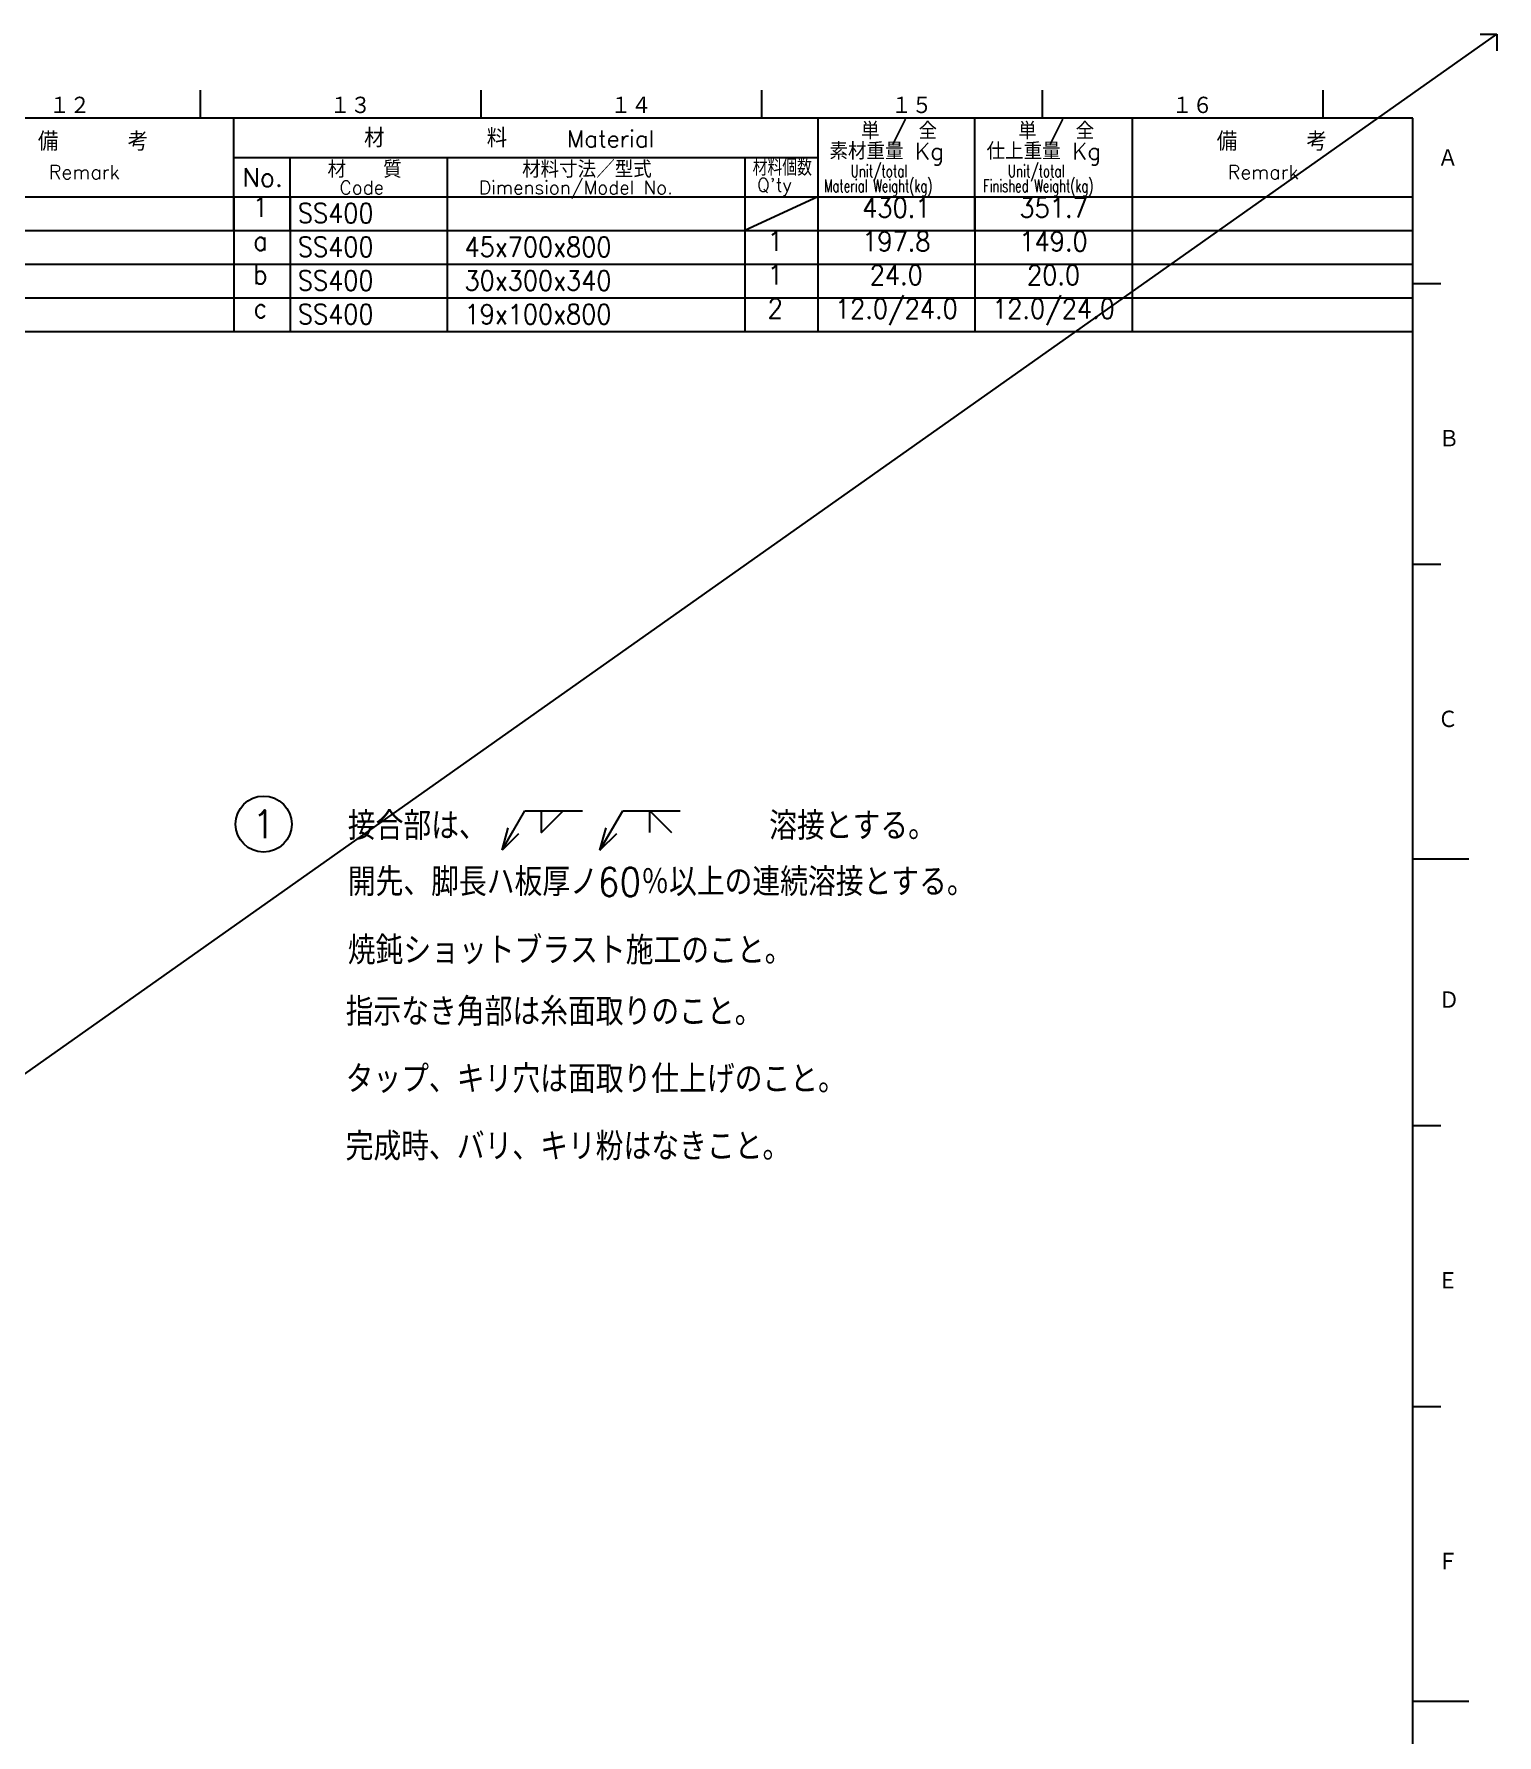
# Model space of a CAD drawing. Extents: x 0 to 4205, y 0 to 5940.
# Drawn here: x 2902 to 4205, y 4425 to 5940 of the extents above; entities that cross this region are included whole.
import ezdxf
from ezdxf.enums import TextEntityAlignment as Align

# ---------------------------------------------------------------- set-up
doc = ezdxf.new("R2010")
doc.units = 0
doc.header["$LTSCALE"] = 5
doc.layers.get('0').update_dxf_attribs({"linetype": 'CONTINUOUS'})
for name, color, linetype in [('2', 5, 'CONTINUOUS'), ('5', 3, 'CONTINUOUS'), ('6', 52, 'CONTINUOUS'), ('8', 1, 'CONTINUOUS'), ('RAHM2', 1, 'CONTINUOUS'), ('RAHM3', 52, 'CONTINUOUS')]:
    doc.layers.add(name, color=color, linetype=linetype)
doc.styles.add('DIMENSION', font='monotxt.shx', dxfattribs={"bigfont": 'bigfont.shx'})
doc.styles.get("Standard").update_dxf_attribs({"font": 'romans.shx', "width": 0.8, "bigfont": 'extfont.shx'})
doc.dimstyles.new('GEN-ISO', dxfattribs={"dimscale": 5, "dimtxt": 4, "dimasz": 2.5, "dimexe": 2, "dimexo": 1, "dimgap": 1, "dimtad": 3, "dimdec": 3, "dimrnd": 0.001, "dimdsep": 46, "dimtxsty": 'Standard', "dimblk": 'OPEN30', "dimcen": 0, "dimclrt": 52, "dimadec": 0, "dimazin": 0, "dimtp": 0.1, "dimtm": 0.1, "dimtfac": 0.6, "dimtdec": 3, "dimtmove": 2, "dimatfit": 3, "dimldrblk": 'OPEN30', "dimfxl": 1, "dimarcsym": 0})

# ---------------------------------------------------------------- blocks, each defined once
blk = doc.blocks.new('1A1ﾌﾞﾋﾝ')
at = {"layer": 'RAHM2', "color": 5, "linetype": 'Continuous'}
for p, q in [((838, 594), (841, 594)), ((841, 594), (841, 591)), ((610, 584), (610, 579)), ((660, 584), (660, 579)), ((710, 584), (710, 579)), ((760, 584), (760, 579)), ((810, 584), (810, 579)), ((826, 579), (25, 579)), ((826, 15), (826, 579)), ((831, 549.5), (826, 549.5)), ((831, 499.5), (826, 499.5)), ((836, 447), (826, 447)), ((831, 399.5), (826, 399.5)), ((831, 349.5), (826, 349.5)), ((836, 297), (826, 297))]:
    blk.add_line(p, q, dxfattribs=at)
at = {"layer": 'RAHM2', "color": 7, "linetype": 'Continuous'}
for p, q in [((616, 559), (616, 579)), ((720, 579), (720, 559)), ((748, 559), (748, 579)), ((776, 579), (776, 559)), ((616, 572), (720, 572)), ((626, 559), (626, 572)), ((654, 572), (654, 559)), ((707, 572), (707, 559)), ((616, 565), (826, 565)), ((616, 559), (826, 559))]:
    blk.add_line(p, q, dxfattribs=at)
at = {"layer": 'RAHM2', "color": 5, "linetype": 'Continuous'}
for s, height, p in [('１２', 3.311, (583.1, 579.6)), ('１３', 3.311, (633.1, 579.6)), ('１４', 3.311, (683.1, 579.6)), ('１５', 3.311, (733.1, 579.6)), ('１６', 3.311, (783.1, 579.6)), ('Ａ', 3.31, (830.43, 570.24)), ('Ｂ', 3.31, (830.65, 520.24)), ('Ｃ', 3.31, (830.43, 470.24)), ('Ｄ', 3.31, (830.65, 420.24)), ('Ｅ', 3.31, (830.43, 370.24)), ('Ｆ', 3.31, (830.43, 320.24))]:
    blk.add_text(s, height=height, dxfattribs=at).set_placement(p)
at = {"layer": 'RAHM2', "color": 7, "linetype": 'Continuous'}
for s, height, p in [('単 / 全', 3, (727.71, 575.26)), ('単 / 全', 3, (755.71, 575.26)), ('材\u3000\u3000\u3000\u3000\u3000料', 3.311, (639.18, 573.82)), ('Material', 3, (675.34, 573.82)), ('備     考', 3.311, (791.08, 573.21)), ('素材重量 Kg', 3, (722.08, 571.63)), ('仕上重量 Kg', 3, (750.08, 571.63)), ('No.', 3.311, (617.5, 566.82)), ('材\u3000\u3000質', 3, (632.68, 568.39)), ('材料寸法／型式', 3, (667.33, 568.39)), ('Remark', 2.5, (793.03, 568.16)), ('Code', 2.4, (634.82, 565.45)), ('Dimension/Model No.', 2.4, (659.65, 565.45)), ("Q'ty", 2.4, (709.19, 565.93))]:
    blk.add_text(s, height=height, dxfattribs=at).set_placement(p)
for s, height, width, p in [('材料個数', 3, 0.8, (708.41, 568.75)), ('Unit/total', 2.2, 0.7, (725.86, 568.49)), ('Unit/total', 2.2, 0.7, (753.86, 568.49)), ('Material Weight(kg)', 2.2, 0.68, (721.1, 565.86)), ('Finished Weight(kg)', 2.2, 0.68, (749.46, 565.86))]:
    blk.add_text(s, height=height, dxfattribs=dict(at, width=width)).set_placement(p)
at = {"layer": 'RAHM2', "color": 5, "linetype": 'Continuous', "width": 0.7}
for tag, p in [('HEADER3', (35, 566.01)), ('HEADER4', (54.75, 566)), ('HEADER15', (74.49, 566)), ('HEADER16', (94.43, 566))]:
    blk.add_attdef(tag, text='', height=6, dxfattribs=at).set_placement(p, align=Align.MIDDLE)
at = {"layer": 'RAHM2', "color": 7, "linetype": 'Continuous'}
blk.add_attdef('HEADER5', text='', height=2.5, dxfattribs=at).set_placement((63.69, 559.1), align=Align.BOTTOM_RIGHT)
for tag, height, width, p in [('HEADER25', 3.2, 0.63, (46.91, 45.38)), ('HEADER23', 3.33, 0.8, (71.4, 45.2)), ('HEADER24', 3.5, 0.8, (92.57, 45.22)), ('HEADER1', 5, 0.9, (775.12, 45.15)), ('HEADER7', 5, 0.8, (590.38, 40.8)), ('GEN-TITLE-SCA', 4, 0.85, (677.79, 40.85)), ('HEADER22', 3.2, 0.63, (46.91, 38.38)), ('HEADER20', 3.33, 0.8, (71.4, 38.2)), ('HEADER21', 3.5, 0.8, (92.57, 38.22)), ('HEADER2', 6, 0.9, (774.89, 36.68)), ('HEADER19', 3.2, 0.63, (46.91, 31.38)), ('HEADER17', 3.33, 0.8, (71.4, 31.2)), ('HEADER18', 3.5, 0.8, (92.57, 31.22)), ('HEADER11', 3.2, 0.63, (46.91, 24.38)), ('HEADER9', 3.33, 0.8, (71.4, 24.2)), ('HEADER10', 3.5, 0.8, (92.57, 24.22)), ('HEADER14', 3.31, 0.8, (542.54, 17.82))]:
    blk.add_attdef(tag, text='', height=height, dxfattribs=dict(at, width=width)).set_placement(p, align=Align.MIDDLE)
at = {"layer": 'RAHM2', "color": 7, "linetype": 'Continuous', "width": 0.8}
blk.add_attdef('GEN-TITLE-DAT', text='', height=3.5, dxfattribs=at).set_placement((691.35, 39.1), align=Align.BOTTOM_LEFT)
at = {"layer": 'RAHM2', "color": 5, "linetype": 'Continuous'}
blk.add_attdef('HEADER6', text='', height=5.8, dxfattribs=at).set_placement((623.09, 17.9), align=Align.BOTTOM_RIGHT)
at = {"layer": 'RAHM2', "color": 5, "linetype": 'Continuous', "style": 'DIMENSION', "width": 1.2}
for tag, p in [('HEADER13', (629.56, 16.75)), ('HEADER12', (663.26, 16.72)), ('GEN-TITLE-DWG', (732.79, 16.74))]:
    blk.add_attdef(tag, text='', height=7.02, dxfattribs=at).set_placement(p, align=Align.BOTTOM_LEFT)
at = {"layer": 'RAHM2', "color": 5, "linetype": 'Continuous', "style": 'DIMENSION'}
blk.add_attdef('HEADER8', text='', height=7.02, dxfattribs=at).set_placement((824.55, 16.71), align=Align.BOTTOM_RIGHT)
blk = doc.blocks.new('_Open30')
at = {"color": 0, "linetype": 'ByBlock', "lineweight": -2}
for p, q in [((-1, 0.268), (0, 0)), ((0, 0), (-1, -0.268)), ((0, 0), (-1, 0))]:
    blk.add_line(p, q, dxfattribs=at)
blk = doc.blocks.new('STDBUHIN')
at = {"color": 7}
for p, q in [((0, 0), (0, -6)), ((10, 0), (10, -6)), ((38, 0), (38, -6)), ((91, 0), (91, -6)), ((104, 0), (104, -6)), ((132, 0), (132, -6)), ((160, 0), (160, -6)), ((0, -6), (210, -6))]:
    blk.add_line(p, q, dxfattribs=at)
at = {"layer": 'RAHM3', "color": 7, "width": 0.9}
for tag, p in [('1GENST', (4.710911, -4.609434)), ('4GENST', (96.434633, -4.658422)), ('5GENST', (118, -4.729)), ('6GENST', (146, -4.729))]:
    blk.add_attdef(tag, text='', height=3.5, dxfattribs=at).set_placement(p, align=Align.BOTTOM_CENTER)
at = {"layer": 'RAHM3', "color": 7}
for tag, p, width in [('2GENST', (11.373533, -4.658422), 0.8), ('3GENST', (41.070972, -4.658422), 0.8), ('7GENST', (162.759538, -4.671383), 0.9)]:
    blk.add_attdef(tag, p, '', height=3.5, dxfattribs=dict(at, width=width))
blk = doc.blocks.new('GENBALLOON1')
blk.add_circle((0, 0), 5)
at = {"flags": 1}
blk.add_attdef('GEN_PARENT', text='', height=2.5, dxfattribs=at).set_placement((0, 0), align=Align.MIDDLE)
blk.add_attdef('REF_NO', text='', height=3.5).set_placement((0, 0), align=Align.MIDDLE)
at = {"color": 7, "flags": 1}
for tag, p in [('5GENINF', (6.43, 0.96)), ('6GENINF', (6.43, 0.63)), ('7GENINF', (6.43, 0.3)), ('8GENINF', (6.43, -0.04)), ('9GENINF', (6.43, -0.37)), ('3GENINF', (6.43, -2.34)), ('4GENINF', (6.43, -2.67)), ('10GENINF', (6.43, -0.7)), ('11GENINF', (6.43, -1)), ('12GENINF', (6.43, -1.34)), ('13GENINF', (6.43, -1.67)), ('14GENINF', (6.43, -2)), ('15GENINF', (6.43, -3)), ('20GENINF', (6.43, -4.7)), ('21GENINF', (6.43, -5.04)), ('22GENINF', (6.43, -5.37)), ('16GENINF', (6.43, -3.34)), ('17GENINF', (6.43, -3.7)), ('18GENINF', (6.43, -4.04)), ('19GENINF', (6.43, -4.37))]:
    blk.add_attdef(tag, p, '', height=0.2, dxfattribs=at)

msp = doc.modelspace()

# ---------------------------------------------------------------- linework, layer by layer
msp.add_line((3600.0002, 5795), (3535.0002, 5765))
at = {"layer": '6'}
for p, q in [((3450.5186, 5248.1484), (3469.7186, 5228.9484)), ((3450.5186, 5228.9484), (3450.5186, 5248.1484))]:
    msp.add_line(p, q, dxfattribs=at)
msp.add_lwpolyline([(3353.9404, 5248.1484), (3373.1404, 5248.1484), (3353.9404, 5228.9484)], close=True, dxfattribs=at)
at = {"layer": '8'}
msp.add_line((0, 2970), (4205, 5940), dxfattribs=at)
at = {"layer": 'RAHM2', "color": 7, "linetype": 'Continuous'}
for p, q in [((2030.0005, 5795), (3080.0002, 5795)), ((2030.0005, 5705), (3080.0002, 5705))]:
    msp.add_line(p, q, dxfattribs=at)

# ---------------------------------------------------------------- block references
at = {"layer": '2', "xscale": 5, "yscale": 5, "zscale": 5}
msp.add_blockref('1A1ﾌﾞﾋﾝ', (0, 2970), dxfattribs=at)
at = {"layer": '5'}
ref = msp.add_blockref('GENBALLOON1', (3106.4458, 5236.3427), dxfattribs=dict(at, xscale=5, yscale=5, zscale=5))
ref.add_attrib('REF_NO', '1', dxfattribs={"color": 7, "height": 25, "width": 0.9}).set_placement((3106.4458, 5236.3427), align=Align.MIDDLE_CENTER)
at = {"layer": 'RAHM2'}
ref = msp.add_blockref('STDBUHIN', (2030.0005, 5795), dxfattribs=dict(at, xscale=5, yscale=5, zscale=5))
ref.add_attrib('1GENST', 'd', dxfattribs={"layer": 'RAHM3', "color": 7, "height": 17.5, "width": 0.9}).set_placement((2053.555, 5771.9528), align=Align.BOTTOM_CENTER)
ref.add_attrib('2GENST', 'SS400', (2086.8681, 5771.7079), dxfattribs={"layer": 'RAHM3', "color": 7, "height": 17.5, "width": 0.9})
ref.add_attrib('3GENST', '19x100x500', (2235.3553, 5771.7079), dxfattribs={"layer": 'RAHM3', "color": 7, "height": 17.5, "width": 0.9})
ref.add_attrib('4GENST', '2', dxfattribs={"layer": 'RAHM3', "color": 7, "height": 17.5, "width": 0.9}).set_placement((2512.1736, 5771.7079), align=Align.BOTTOM_CENTER)
ref.add_attrib('5GENST', '7.5/15.0', dxfattribs={"layer": 'RAHM3', "color": 7, "height": 17.5, "width": 0.9}).set_placement((2620.0005, 5771.355), align=Align.BOTTOM_CENTER)
ref.add_attrib('6GENST', '7.5/15.0', dxfattribs={"layer": 'RAHM3', "color": 7, "height": 17.5, "width": 0.9}).set_placement((2760.0005, 5771.355), align=Align.BOTTOM_CENTER)
ref = msp.add_blockref('STDBUHIN', (3080.0002, 5795), dxfattribs=dict(at, xscale=5, yscale=5, zscale=5))
ref.add_attrib('1GENST', '1', dxfattribs={"layer": 'RAHM3', "color": 7, "height": 17.5, "width": 0.9}).set_placement((3103.5548, 5771.9528), align=Align.BOTTOM_CENTER)
ref.add_attrib('2GENST', 'SS400', (3136.8679, 5771.7079), dxfattribs={"layer": 'RAHM3', "color": 7, "height": 17.5, "width": 0.9})
ref.add_attrib('5GENST', '430.1', dxfattribs={"layer": 'RAHM3', "color": 7, "height": 17.5, "width": 0.9}).set_placement((3670.0002, 5771.355), align=Align.BOTTOM_CENTER)
ref.add_attrib('6GENST', '351.7', dxfattribs={"layer": 'RAHM3', "color": 7, "height": 17.5, "width": 0.9}).set_placement((3810.0002, 5771.355), align=Align.BOTTOM_CENTER)
ref = msp.add_blockref('STDBUHIN', (2030.0005, 5765), dxfattribs=dict(at, xscale=5, yscale=5, zscale=5))
ref.add_attrib('1GENST', 'e', dxfattribs={"layer": 'RAHM3', "color": 7, "height": 17.5, "width": 0.9}).set_placement((2053.555, 5741.9528), align=Align.BOTTOM_CENTER)
ref.add_attrib('2GENST', 'SS400', (2086.8681, 5741.7079), dxfattribs={"layer": 'RAHM3', "color": 7, "height": 17.5, "width": 0.9})
ref.add_attrib('3GENST', '19x90x140', (2235.3553, 5741.7079), dxfattribs={"layer": 'RAHM3', "color": 7, "height": 17.5, "width": 0.9})
ref.add_attrib('4GENST', '4', dxfattribs={"layer": 'RAHM3', "color": 7, "height": 17.5, "width": 0.9}).set_placement((2512.1736, 5741.7079), align=Align.BOTTOM_CENTER)
ref.add_attrib('5GENST', '1.9/7.6', dxfattribs={"layer": 'RAHM3', "color": 7, "height": 17.5, "width": 0.9}).set_placement((2620.0005, 5741.355), align=Align.BOTTOM_CENTER)
ref.add_attrib('6GENST', '1.0/4.0', dxfattribs={"layer": 'RAHM3', "color": 7, "height": 17.5, "width": 0.9}).set_placement((2760.0005, 5741.355), align=Align.BOTTOM_CENTER)
ref = msp.add_blockref('STDBUHIN', (3080.0002, 5765), dxfattribs=dict(at, xscale=5, yscale=5, zscale=5))
ref.add_attrib('1GENST', 'a', dxfattribs={"layer": 'RAHM3', "color": 7, "height": 17.5, "width": 0.9}).set_placement((3103.5548, 5741.9528), align=Align.BOTTOM_CENTER)
ref.add_attrib('2GENST', 'SS400', (3136.8679, 5741.7079), dxfattribs={"layer": 'RAHM3', "color": 7, "height": 17.5, "width": 0.9})
ref.add_attrib('3GENST', '45x700x800', (3285.3551, 5741.7079), dxfattribs={"layer": 'RAHM3', "color": 7, "height": 17.5, "width": 0.9})
ref.add_attrib('4GENST', '1', dxfattribs={"layer": 'RAHM3', "color": 7, "height": 17.5, "width": 0.9}).set_placement((3562.1734, 5741.7079), align=Align.BOTTOM_CENTER)
ref.add_attrib('5GENST', '197.8', dxfattribs={"layer": 'RAHM3', "color": 7, "height": 17.5, "width": 0.9}).set_placement((3670.0002, 5741.355), align=Align.BOTTOM_CENTER)
ref.add_attrib('6GENST', '149.0', dxfattribs={"layer": 'RAHM3', "color": 7, "height": 17.5, "width": 0.9}).set_placement((3810.0002, 5741.355), align=Align.BOTTOM_CENTER)
ref = msp.add_blockref('STDBUHIN', (2030.0005, 5735), dxfattribs=dict(at, xscale=5, yscale=5, zscale=5))
ref.add_attrib('1GENST', 'f', dxfattribs={"layer": 'RAHM3', "color": 7, "height": 17.5, "width": 0.9}).set_placement((2053.555, 5711.9528), align=Align.BOTTOM_CENTER)
ref.add_attrib('2GENST', 'SS400', (2086.8681, 5711.7079), dxfattribs={"layer": 'RAHM3', "color": 7, "height": 17.5, "width": 0.9})
ref.add_attrib('3GENST', '12x496x800', (2235.3553, 5711.7079), dxfattribs={"layer": 'RAHM3', "color": 7, "height": 17.5, "width": 0.9})
ref.add_attrib('4GENST', '2', dxfattribs={"layer": 'RAHM3', "color": 7, "height": 17.5, "width": 0.9}).set_placement((2512.1736, 5711.7079), align=Align.BOTTOM_CENTER)
ref.add_attrib('5GENST', '37.4/74.8', dxfattribs={"layer": 'RAHM3', "color": 7, "height": 17.5, "width": 0.9}).set_placement((2620.0005, 5711.355), align=Align.BOTTOM_CENTER)
ref.add_attrib('6GENST', '26.4/52.8', dxfattribs={"layer": 'RAHM3', "color": 7, "height": 17.5, "width": 0.9}).set_placement((2760.0005, 5711.355), align=Align.BOTTOM_CENTER)
ref = msp.add_blockref('STDBUHIN', (3080.0002, 5735), dxfattribs=dict(at, xscale=5, yscale=5, zscale=5))
ref.add_attrib('1GENST', 'b', dxfattribs={"layer": 'RAHM3', "color": 7, "height": 17.5, "width": 0.9}).set_placement((3103.5548, 5711.9528), align=Align.BOTTOM_CENTER)
ref.add_attrib('2GENST', 'SS400', (3136.8679, 5711.7079), dxfattribs={"layer": 'RAHM3', "color": 7, "height": 17.5, "width": 0.9})
ref.add_attrib('3GENST', '30x300x340', (3285.3551, 5711.7079), dxfattribs={"layer": 'RAHM3', "color": 7, "height": 17.5, "width": 0.9})
ref.add_attrib('4GENST', '1', dxfattribs={"layer": 'RAHM3', "color": 7, "height": 17.5, "width": 0.9}).set_placement((3562.1734, 5711.7079), align=Align.BOTTOM_CENTER)
ref.add_attrib('5GENST', '24.0', dxfattribs={"layer": 'RAHM3', "color": 7, "height": 17.5, "width": 0.9}).set_placement((3670.0002, 5711.355), align=Align.BOTTOM_CENTER)
ref.add_attrib('6GENST', '20.0', dxfattribs={"layer": 'RAHM3', "color": 7, "height": 17.5, "width": 0.9}).set_placement((3810.0002, 5711.355), align=Align.BOTTOM_CENTER)
ref = msp.add_blockref('STDBUHIN', (2030.0005, 5705), dxfattribs=dict(at, xscale=5, yscale=5, zscale=5))
ref.add_attrib('1GENST', 'g', dxfattribs={"layer": 'RAHM3', "color": 7, "height": 17.5, "width": 0.9}).set_placement((2053.555, 5681.9528), align=Align.BOTTOM_CENTER)
ref.add_attrib('2GENST', 'SS400', (2086.8681, 5681.7079), dxfattribs={"layer": 'RAHM3', "color": 7, "height": 17.5, "width": 0.9})
ref.add_attrib('3GENST', '12x496x676', (2235.3553, 5681.7079), dxfattribs={"layer": 'RAHM3', "color": 7, "height": 17.5, "width": 0.9})
ref.add_attrib('4GENST', '2', dxfattribs={"layer": 'RAHM3', "color": 7, "height": 17.5, "width": 0.9}).set_placement((2512.1736, 5681.7079), align=Align.BOTTOM_CENTER)
ref.add_attrib('5GENST', '31.6/63.2', dxfattribs={"layer": 'RAHM3', "color": 7, "height": 17.5, "width": 0.9}).set_placement((2620.0005, 5681.355), align=Align.BOTTOM_CENTER)
ref.add_attrib('6GENST', '31.6/63.2', dxfattribs={"layer": 'RAHM3', "color": 7, "height": 17.5, "width": 0.9}).set_placement((2760.0005, 5681.355), align=Align.BOTTOM_CENTER)
ref = msp.add_blockref('STDBUHIN', (3080.0002, 5705), dxfattribs=dict(at, xscale=5, yscale=5, zscale=5))
ref.add_attrib('1GENST', 'c', dxfattribs={"layer": 'RAHM3', "color": 7, "height": 17.5, "width": 0.9}).set_placement((3103.5548, 5681.9528), align=Align.BOTTOM_CENTER)
ref.add_attrib('2GENST', 'SS400', (3136.8679, 5681.7079), dxfattribs={"layer": 'RAHM3', "color": 7, "height": 17.5, "width": 0.9})
ref.add_attrib('3GENST', '19x100x800', (3285.3551, 5681.7079), dxfattribs={"layer": 'RAHM3', "color": 7, "height": 17.5, "width": 0.9})
ref.add_attrib('4GENST', '2', dxfattribs={"layer": 'RAHM3', "color": 7, "height": 17.5, "width": 0.9}).set_placement((3562.1734, 5681.7079), align=Align.BOTTOM_CENTER)
ref.add_attrib('5GENST', '12.0/24.0', dxfattribs={"layer": 'RAHM3', "color": 7, "height": 17.5, "width": 0.9}).set_placement((3670.0002, 5681.355), align=Align.BOTTOM_CENTER)
ref.add_attrib('6GENST', '12.0/24.0', dxfattribs={"layer": 'RAHM3', "color": 7, "height": 17.5, "width": 0.9}).set_placement((3810.0002, 5681.355), align=Align.BOTTOM_CENTER)

# ---------------------------------------------------------------- texts
at = {"layer": '6', "width": 0.9}
for s, p in [('接合部は、               溶接とする。', (3181.4458, 5222.2802)), ('開先、脚長ハ板厚ノ60％以上の連続溶接とする。', (3181.4458, 5172.2802)), ('焼鈍ショットブラスト施工のこと。', (3181.4458, 5111.3427)), ('指示なき角部は糸面取りのこと。', (3179.5077, 5056.7468)), ('タップ、キリ穴は面取り仕上げのこと。', (3179.5077, 4996.7468)), ('完成時、バリ、キリ粉はなきこと。', (3179.5077, 4936.7468))]:
    msp.add_text(s, height=25, dxfattribs=at).set_placement(p)
at = {"layer": 'RAHM2', "color": 7, "linetype": 'Continuous'}
for s, height, p in [('備     考', 16.55403, (2905.3856, 5836.028)), ('Remark', 12.5, (2915.1255, 5810.7994))]:
    msp.add_text(s, height=height, dxfattribs=at).set_placement(p)

# ---------------------------------------------------------------- leaders
at = {"layer": '5'}
for points in [[(3318.8439, 5213.0324), (3339.1181, 5248.1484), (3390.3569, 5248.1484)], [(3406.0478, 5213.0324), (3426.322, 5248.1484), (3477.5608, 5248.1484)]]:
    msp.add_leader(points, dimstyle='GEN-ISO', override={"dimtxt": 5, "dimasz": 4, "dimgap": 1.5, "dimrnd": 0.01, "dimtol": 1, "dimtp": 0.3, "dimtm": 0}, dxfattribs=at)

doc.saveas('drawing.dxf')
